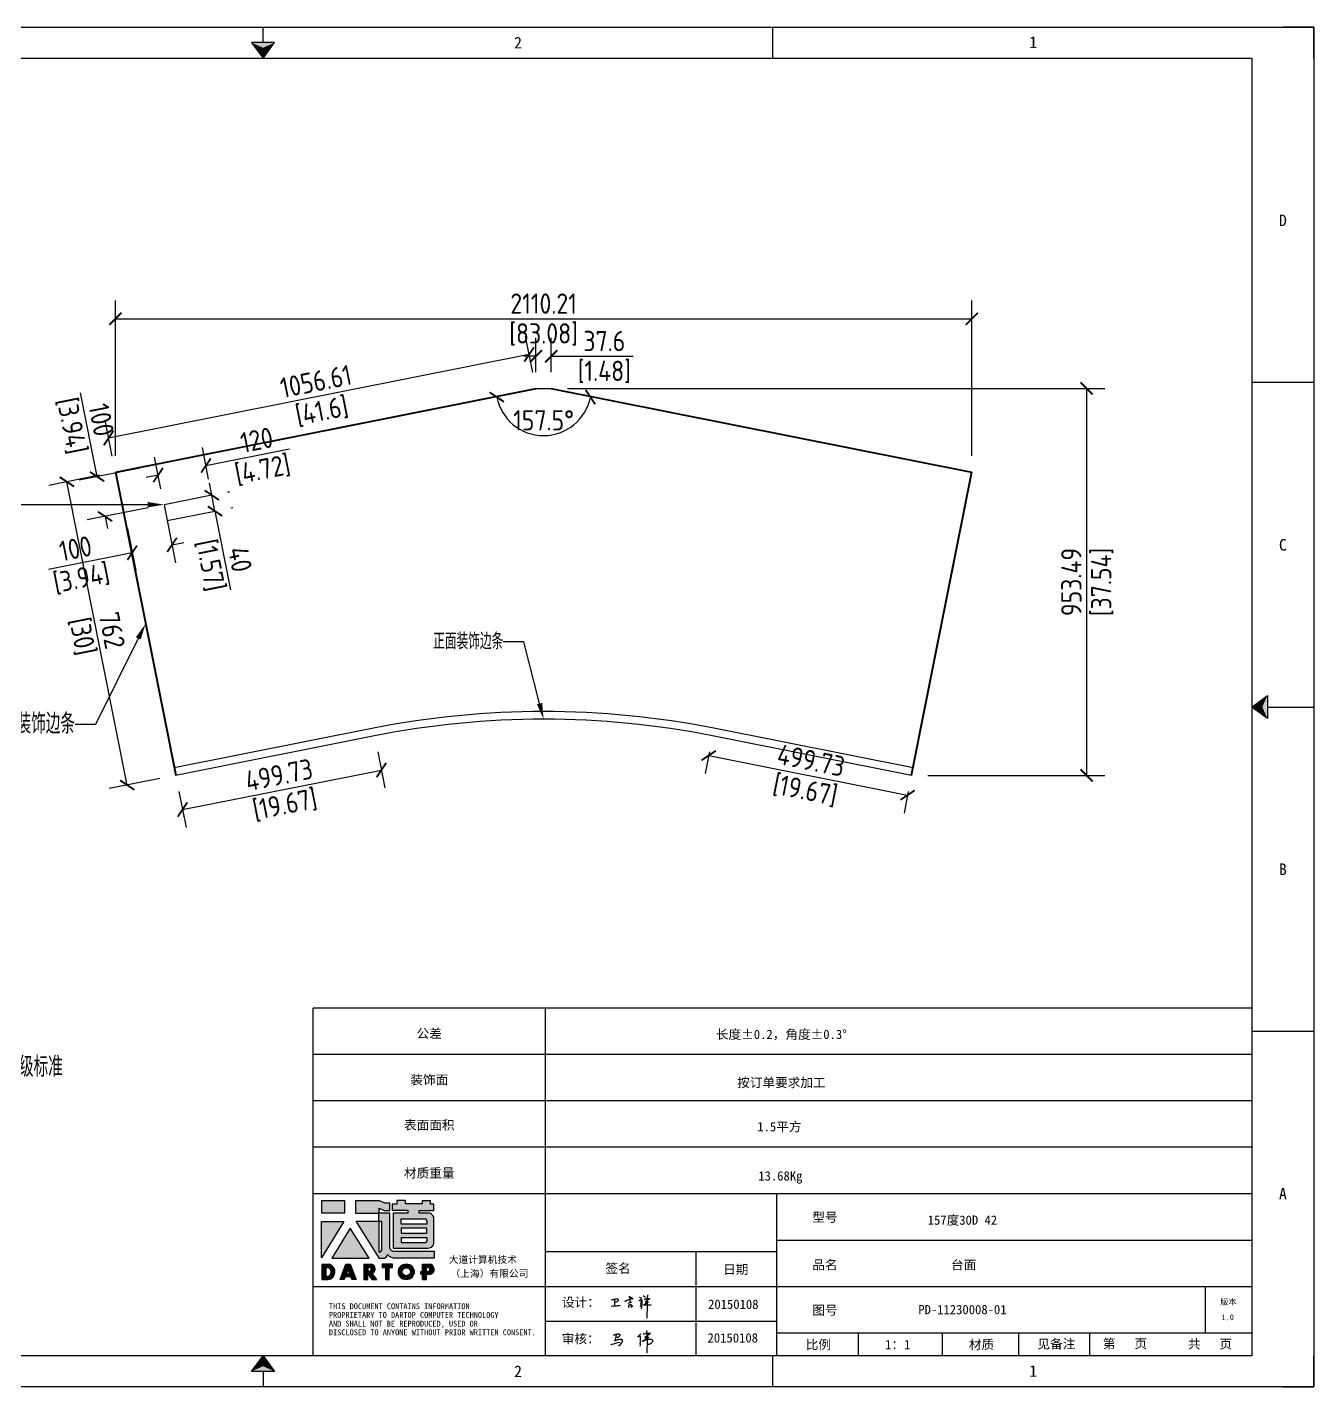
# Model space of a CAD drawing. Header units: millimetres. Extents: x -56 to 14674, y 2 to 8326.
# Drawn here: x 11504 to 14674, y 2 to 3353 of the extents above; entities that cross this region are included whole.
import ezdxf
from ezdxf import colors
from ezdxf.entities.mleader import LeaderData, LeaderLine
from ezdxf.enums import TextEntityAlignment as Align
from ezdxf.math import Vec2, Vec3

# ---------------------------------------------------------------- set-up
doc = ezdxf.new("R2010")
doc.units = ezdxf.units.MM
doc.header["$MEASUREMENT"] = 0
doc.linetypes.add('DOT', pattern=[0.2, 0.1, -0.1])
for name, color, linetype in [('4', 7, 'Continuous'), ('DIM', 254, 'Continuous'), ('print', 30, 'Continuous')]:
    doc.layers.add(name, color=color, linetype=linetype)
doc.styles.add('Dartop', font='')
doc.styles.add('Dartop Text Style', font='gbenor.shx', dxfattribs={"bigfont": 'gbcbig.shx'})
doc.styles.add('hzHT', font='simhei.ttf')
doc.styles.get('Dartop').set_extended_font_data('FangSong_GB2312')
doc.dimstyles.new('Dartop DIM Style', dxfattribs={"dimscale": 20, "dimtxt": 2.5, "dimasz": 1.5, "dimexe": 2.25, "dimexo": 2, "dimtad": 1, "dimdsep": 46, "dimtxsty": 'Dartop Text Style', "dimblk": 'ARCHTICK', "dimcen": 0.09, "dimadec": 1, "dimazin": 0, "dimtfac": 1, "dimtofl": 0, "dimtmove": 0, "dimatfit": 1, "dimfxl": 1, "dimtolj": 1, "dimtzin": 0, "dimarcsym": 0})

# ---------------------------------------------------------------- blocks, each defined once
blk = doc.blocks.new('_ArchTick')
at = {"color": 0, "linetype": 'ByBlock', "const_width": 0.15}
blk.add_lwpolyline([(-0.5, -0.5), (0.5, 0.5)], dxfattribs=at)
blk = doc.blocks.new('*D148')
at = {"layer": 'Defpoints', "color": 0, "transparency": 16777216}
for p in [(12795, 2462.4), (13682.6, 1508.9), (14114, 1508.9)]:
    blk.add_point(p, dxfattribs=at)
at = {"layer": 'DIM', "color": 0, "lineweight": -2, "transparency": 16777216}
for p, q in [((12835, 2462.4), (14159, 2462.4)), ((14114, 2462.4), (14114, 1508.9)), ((13722.6, 1508.9), (14159, 1508.9))]:
    blk.add_line(p, q, dxfattribs=at)
at = {"layer": 'DIM', "color": 0, "lineweight": -2, "transparency": 16777216, "xscale": 30, "yscale": 30, "zscale": 30}
for p, rotation in [((14114, 2462.4), 90), ((14114, 1508.9), 270)]:
    blk.add_blockref('_ArchTick', p, dxfattribs=dict(at, rotation=rotation))
at = {"layer": 'DIM', "color": 0, "transparency": 16777216, "char_height": 50, "attachment_point": 5, "rotation": 90, "style": 'Dartop Text Style'}
for s, insert in [('\\A1;953.49', (14076.5, 1985.7)), ('\\A1;[37.54]', (14152.5, 1985.7))]:
    blk.add_mtext(s, dxfattribs=dict(at, insert=insert))
blk = doc.blocks.new('*D149')
at = {"layer": 'Defpoints', "color": 0, "transparency": 16777216}
for p in [(13831.3, 2634.2), (11721.1, 2256.3), (13831.3, 2256.3)]:
    blk.add_point(p, dxfattribs=at)
at = {"layer": 'DIM', "color": 0, "lineweight": -2, "transparency": 16777216}
for p, q in [((11721.1, 2296.3), (11721.1, 2679.2)), ((13831.3, 2296.3), (13831.3, 2679.2)), ((11721.1, 2634.2), (13831.3, 2634.2))]:
    blk.add_line(p, q, dxfattribs=at)
at = {"layer": 'DIM', "color": 0, "lineweight": -2, "transparency": 16777216, "xscale": 30, "yscale": 30, "zscale": 30, "rotation": 180}
blk.add_blockref('_ArchTick', (11721.1, 2634.2), dxfattribs=at)
at = {"layer": 'DIM', "color": 0, "lineweight": -2, "transparency": 16777216, "xscale": 30, "yscale": 30, "zscale": 30}
blk.add_blockref('_ArchTick', (13831.3, 2634.2), dxfattribs=at)
at = {"layer": 'DIM', "color": 0, "transparency": 16777216, "char_height": 50, "attachment_point": 5, "style": 'Dartop Text Style'}
for s, insert in [('\\A1;2110.21', (12776.2, 2671.7)), ('\\A1;[83.08]', (12776.2, 2595.7))]:
    blk.add_mtext(s, dxfattribs=dict(at, insert=insert))
blk = doc.blocks.new('*D150')
at = {"layer": 'Defpoints', "color": 0, "transparency": 16777216}
for p in [(12757.4, 2462.4), (11704.4, 2340.2), (11721.1, 2256.3)]:
    blk.add_point(p, dxfattribs=at)
at = {"layer": 'DIM', "color": 0, "lineweight": -2, "transparency": 16777216}
for p, q in [((12749.6, 2501.7), (12731.9, 2590.5)), ((12740.7, 2546.4), (11704.4, 2340.2)), ((11713.3, 2295.5), (11695.6, 2384.4))]:
    blk.add_line(p, q, dxfattribs=at)
at = {"layer": 'DIM', "color": 0, "lineweight": -2, "transparency": 16777216, "xscale": 30, "yscale": 30, "zscale": 30}
for p, rotation in [((12740.7, 2546.4), 11.25000000000575), ((11704.4, 2340.2), 191.2500000000057)]:
    blk.add_blockref('_ArchTick', p, dxfattribs=dict(at, rotation=rotation))
at = {"layer": 'DIM', "color": 0, "transparency": 16777216, "char_height": 50, "attachment_point": 5, "rotation": 11.25, "style": 'Dartop Text Style'}
for s, insert in [('\\A1;1056.61', (12215.2, 2480.1)), ('\\A1;[41.6]', (12230.1, 2405.5))]:
    blk.add_mtext(s, dxfattribs=dict(at, insert=insert))
blk = doc.blocks.new('*D151')
at = {"layer": 'Defpoints', "color": 0, "transparency": 16777216}
for p in [(12795, 2541.9), (12757.4, 2462.4), (12795, 2462.4)]:
    blk.add_point(p, dxfattribs=at)
at = {"layer": 'DIM', "color": 0, "lineweight": -2, "transparency": 16777216}
for p, q in [((12757.4, 2502.4), (12757.4, 2586.9)), ((12795, 2502.4), (12795, 2586.9)), ((12757.4, 2541.9), (12727.4, 2541.9)), ((12795, 2541.9), (12996.6, 2541.9))]:
    blk.add_line(p, q, dxfattribs=at)
at = {"layer": 'DIM', "color": 0, "lineweight": -2, "transparency": 16777216, "xscale": 30, "yscale": 30, "zscale": 30}
blk.add_blockref('_ArchTick', (12757.4, 2541.9), dxfattribs=at)
at = {"layer": 'DIM', "color": 0, "lineweight": -2, "transparency": 16777216, "xscale": 30, "yscale": 30, "zscale": 30, "rotation": 180}
blk.add_blockref('_ArchTick', (12795, 2541.9), dxfattribs=at)
at = {"layer": 'DIM', "color": 0, "transparency": 16777216, "char_height": 50, "attachment_point": 5, "style": 'Dartop Text Style'}
for s, insert in [('\\A1;37.6', (12925.8, 2579.4)), ('\\A1;[1.48]', (12925.8, 2503.4))]:
    blk.add_mtext(s, dxfattribs=dict(at, insert=insert))
blk = doc.blocks.new('*D153')
at = {"layer": 'Defpoints', "color": 0, "transparency": 16777216}
for p in [(11721.1, 2256.3), (11601.7, 2232.5), (11869.7, 1508.9)]:
    blk.add_point(p, dxfattribs=at)
at = {"layer": 'DIM', "color": 0, "lineweight": -2, "transparency": 16777216}
for p, q in [((11681.8, 2248.5), (11557.5, 2223.8)), ((11750.3, 1485.2), (11601.7, 2232.5)), ((11830.5, 1501.1), (11706.2, 1476.4))]:
    blk.add_line(p, q, dxfattribs=at)
at = {"layer": 'DIM', "color": 0, "lineweight": -2, "transparency": 16777216, "xscale": 30, "yscale": 30, "zscale": 30}
for p, rotation in [((11601.7, 2232.5), 101.2500000000058), ((11750.3, 1485.2), 281.2500000000058)]:
    blk.add_blockref('_ArchTick', p, dxfattribs=dict(at, rotation=rotation))
at = {"layer": 'DIM', "color": 0, "transparency": 16777216, "char_height": 50, "attachment_point": 5, "rotation": 281.25, "style": 'Dartop Text Style'}
for s, insert in [('\\A1;762', (11712.8, 1866.2)), ('\\A1;[30]', (11638.2, 1851.3))]:
    blk.add_mtext(s, dxfattribs=dict(at, insert=insert))
blk = doc.blocks.new('*D154')
at = {"layer": 'Defpoints', "color": 0, "transparency": 16777216}
for p in [(13192.5, 1606.4), (13682.6, 1508.9), (13673, 1460.5)]:
    blk.add_point(p, dxfattribs=at)
at = {"layer": 'DIM', "color": 0, "lineweight": -2, "transparency": 16777216}
for p, q in [((13184.7, 1567.2), (13174.1, 1513.8)), ((13182.9, 1558), (13673, 1460.5)), ((13674.8, 1469.7), (13664.2, 1416.3))]:
    blk.add_line(p, q, dxfattribs=at)
at = {"layer": 'DIM', "color": 0, "lineweight": -2, "transparency": 16777216, "xscale": 30, "yscale": 30, "zscale": 30}
for p, rotation in [((13182.9, 1558), 168.7499999999998), ((13673, 1460.5), 348.7499999999998)]:
    blk.add_blockref('_ArchTick', p, dxfattribs=dict(at, rotation=rotation))
at = {"layer": 'DIM', "color": 0, "transparency": 16777216, "char_height": 50, "attachment_point": 5, "rotation": 348.75, "style": 'Dartop Text Style'}
for s, insert in [('\\A1;499.73', (13435.2, 1546)), ('\\A1;[19.67]', (13420.4, 1471.4))]:
    blk.add_mtext(s, dxfattribs=dict(at, insert=insert))
blk = doc.blocks.new('*D155')
at = {"layer": 'Defpoints', "color": 0, "transparency": 16777216}
for p in [(12359.9, 1606.4), (11869.7, 1508.9), (12376.6, 1522.3)]:
    blk.add_point(p, dxfattribs=at)
at = {"layer": 'DIM', "color": 0, "lineweight": -2, "transparency": 16777216}
for p, q in [((12367.7, 1567.2), (12385.4, 1478.2)), ((11886.5, 1424.8), (12376.6, 1522.3)), ((11877.5, 1469.7), (11895.2, 1380.7))]:
    blk.add_line(p, q, dxfattribs=at)
at = {"layer": 'DIM', "color": 0, "lineweight": -2, "transparency": 16777216, "xscale": 30, "yscale": 30, "zscale": 30}
for p, rotation in [((12376.6, 1522.3), 11.24999999165785), ((11886.5, 1424.8), 191.2499999916578)]:
    blk.add_blockref('_ArchTick', p, dxfattribs=dict(at, rotation=rotation))
at = {"layer": 'DIM', "color": 0, "transparency": 16777216, "char_height": 50, "attachment_point": 5, "rotation": 11.25, "style": 'Dartop Text Style'}
for s, insert in [('\\A1;499.73', (12124.2, 1510.3)), ('\\A1;[19.67]', (12139, 1435.8))]:
    blk.add_mtext(s, dxfattribs=dict(at, insert=insert))
blk = doc.blocks.new('*U137')
at = {"color": 254, "linetype": 'Continuous', "extrusion": (0, 0, -1)}
for points in [[(-17, 0.333), (-16.812, 0.25), (-17, 0.5)], [(-17, 0.333), (-17, 0.5), (-17.188, 0.25)], [(-17, 0.333), (-17.188, 0.25), (-16.812, 0.25)]]:
    blk.add_solid(points, dxfattribs=at)
blk = doc.blocks.new('*U136')
at = {"color": 254, "linetype": 'Continuous', "extrusion": (0, 0, -1)}
for points in [[(-33.167, 11), (-33, 11), (-33.25, 11.188)], [(-33.167, 11), (-33.25, 11.188), (-33.25, 10.812)], [(-33.167, 11), (-33.25, 10.812), (-33, 11)]]:
    blk.add_solid(points, dxfattribs=at)
blk = doc.blocks.new('*U138')
at = {"color": 254, "linetype": 'Continuous'}
for points in [[(17, 21.667), (17.188, 21.75), (16.812, 21.75)], [(17, 21.667), (16.812, 21.75), (17, 21.5)], [(17, 21.667), (17, 21.5), (17.188, 21.75)]]:
    blk.add_solid(points, dxfattribs=at)
blk = doc.blocks.new('dadao')
for p, q in [((48, 19.2), (44.9, 10.4)), ((44.9, 10.4), (51.2, 10.4)), ((51.2, 10.4), (48, 19.2))]:
    blk.add_line(p, q)
for points in [[(41.8, 121.6), (41.8, 143.7), (-0.4, 143.7), (-0.4, 121.6), (41.8, 121.6)], [(104.8, 122), (104.8, 130.3), (114.1, 126.3), (124.2, 126.3), (124.2, 139.6), (115.9, 139.6), (105.1, 143.9), (61.5, 143.9)], [(61.7, 144), (61.7, 121.3), (103.9, 121.3)], [(113.4, 38.7), (105.1, 38.7), (63, 106.5), (103.9, 106.5), (103.9, 120.9), (103.9, 121.3)], [(109.7, 53.6), (109.7, 106.2), (104.3, 106.2), (104.3, 50.4), (106.6, 50.4)], [(144.6, 94.4), (144.6, 84.8), (192, 84.8), (192, 94.1), (144.9, 94.1)], [(0, 28), (0, 0), (11.8, 0)], [(0.1, 28), (14, 28)], [(76.8, 28.2), (76.8, 0), (84.1, 0), (84.1, 11.1), (91.6, -0.1), (100.3, -0.1), (91.7, 11.1)], [(76.8, 28.2), (90.6, 28.2)], [(120.2, 45), (119.5, 45), (119.5, 44.6)], [(183.7, 0), (183.7, 9.6), (180.6, 9.6), (180.6, 14.9), (183.8, 14.9), (183.8, 28.1), (196.1, 28.1), (196.5, 28.1)], [(7.1, 21.8), (7.1, 6.1), (12, 6.1)], [(7.1, 21.8), (11.4, 21.8)], [(84, 22.7), (84, 15.3), (87.2, 15.3)], [(84, 22.7), (87.3, 22.7)], [(183.7, 0), (190.9, 0), (190.9, 9.6), (198.8, 9.6)], [(194.9, 22.3), (190.8, 22.3), (190.8, 15), (194.4, 15)]]:
    blk.add_lwpolyline(points)
blk.add_lwpolyline([(137.1, 144.2), (137.1, 137.9), (128.3, 137.9), (128.3, 126.5), (157.3, 126.5), (157.3, 121.5), (130.3, 121.5), (130.3, 57.5), (194.4, 57.5, 0.414214), (204.4, 67.5), (204.4, 111.3, 0.414214), (194.4, 121.3), (177.5, 121.3), (177.5, 126.3), (204.7, 126.3), (204.7, 137.7), (198.2, 137.7), (198.2, 143.9), (183.3, 143.9), (183.3, 138), (153, 138), (153, 144.2), (137.1, 144.2)], format="xyb", close=True)
for points in [[(-0.3, 106.2), (40.4, 106.2), (-0.3, 39.7), (-0.3, 106.2)], [(51.7, 94.1), (18.4, 39.3), (86.2, 39.3)], [(43.8, 28.2), (51.8, 28.2), (62.6, -0.1), (55, -0.1), (53.2, 5), (42.9, 5), (41.1, 0), (33.6, 0)], [(110, 28.1), (110, 21.9), (116, 21.9), (116, -0.1), (123.2, -0.1), (123.2, 22), (129.2, 22), (129.2, 28.1), (110, 28.1)]]:
    blk.add_lwpolyline(points, close=True)
for points in [[(104.8, 122), (123.4, 122), (123.4, 60, 0.414214), (131.4, 52), (204.8, 52), (204.8, 39.1), (131.7, 39.1)], [(144.3, 110.8), (144.3, 101.8), (192.3, 101.8), (192.3, 105.5, 0.414214), (187.3, 110.5), (144.3, 110.5)], [(144.6, 77), (144.6, 67.5), (187.6, 67.5, 0.414214), (192.6, 72.5), (192.6, 76.4), (144.6, 76.4)]]:
    blk.add_lwpolyline(points, format="xyb")
for radius in [14.5, 7.44]:
    blk.add_circle((154.2, 14.2), radius)
for centre, radius, start, end in [((99.2, 60.7), 12.6, 305.6399, 325.969), ((9.6, 14.2), 14.4, 278.6604, 72.3203), ((88.6, 19.4), 8.95, 290.6073, 77.2124), ((111.6, 46.7), 8.19, 282.9811, 347.6627), ((136, 61.7), 22.9, 226.7358, 259.3209), ((195.7, 18.6), 9.51, 288.8959, 85.2442), ((8.5, 13.9), 8.49, 294.2143, 69.7177), ((86.4, 19), 3.8, 282.527, 76.7196), ((193.7, 18.7), 3.8, 280.9891, 72.5513)]:
    blk.add_arc(centre, radius, start, end)
blk = doc.blocks.new('h')
for p, q in [((20773.3, -2331.8), (20775.3, -2338.7)), ((20789.1, -2340.9), (20773.5, -2331.9)), ((20775.3, -2338.7), (20775.6, -2351.2)), ((20845.7, -2343.5), (20848.4, -2353)), ((20768.1, -2360.9), (20773, -2359.1)), ((20769.5, -2366.9), (20769.8, -2370.6)), ((20769.8, -2370.6), (20770.9, -2378)), ((20770.9, -2378), (20771.5, -2370.6)), ((20772.4, -2369.3), (20774.9, -2367.8)), ((20773, -2359.1), (20784.1, -2355.2)), ((20775.6, -2351.2), (20775.5, -2357.3)), ((20782.2, -2369.2), (20780, -2377.1)), ((20780, -2377.1), (20788.3, -2371.3)), ((20780.1, -2366.4), (20780.8, -2366.4)), ((20781.9, -2367.4), (20782.2, -2369.2)), ((20848.9, -2370.3), (20847.9, -2424)), ((20848.4, -2353), (20848.9, -2370.3))]:
    blk.add_line(p, q)
for points in [[(20699.1, -2348.2, -0.029745), (20704.6, -2345.4, -0.046842), (20708.4, -2344.2, -0.00919), (20714.3, -2343, -0.018517), (20717.2, -2342.5, -0.037841), (20720.3, -2342.4, -0.039541), (20723.2, -2342.8, -0.149785), (20726, -2344.3, -0.204935), (20726.9, -2346.6, -0.074872), (20726.5, -2348.3, -0.061615), (20725.6, -2350.3, -0.034204), (20723.8, -2352.6, -0.045776), (20722.3, -2354.1, -0.054985), (20720.4, -2355.3, -0.036348), (20717.3, -2356.5, -0.067752), (20715.7, -2356.8, -0.043553), (20713.2, -2356.7)], [(20755, -2351.9, -0.024077), (20759.9, -2350.1, -0.013147), (20768.7, -2346.5, -0.00522), (20775.4, -2344.1, -0.018517), (20777.3, -2343.4, -0.008274), (20786.3, -2341, -0.039541), (20788.3, -2340.8, -0.079216), (20789.4, -2341, -0.204935)], [(20816.8, -2335, -0.053561), (20819.6, -2336.1, -0.075272), (20821.3, -2337.3, -0.005295), (20822.5, -2338.5, -0.009337), (20823.1, -2339.1, -0.026146), (20823.7, -2339.8, -0.016644), (20824.5, -2340.9)], [(20832.1, -2329.2, -0.053561), (20834.9, -2330.3, -0.075272), (20836.7, -2331.5, -0.005295), (20837.8, -2332.6, -0.009337), (20838.5, -2333.3, -0.026146), (20839, -2334, -0.016644), (20839.8, -2335.1)], [(20836, -2343.7, -0.02797), (20842.1, -2342.6, -0.048868), (20845.6, -2342.2, -0.00919), (20851.1, -2341.4, -0.018517), (20853.9, -2341.1, -0.037841), (20856.7, -2341.2, -0.039541), (20859.4, -2341.6, -0.018282), (20840.6, -2354.7, -0.000937)], [(20847.6, -2340.2, 0.021784), (20849.6, -2335.9, 0.028296), (20850.8, -2332.4, 0.008136), (20851.9, -2328.2, 0.028913), (20852.2, -2327, 0.08193), (20852.1, -2325.9, 0.075058), (20851.7, -2324.7, 0.275043)], [(20696.6, -2372.4, 0.002073), (20710.6, -2371.9, 0.016137), (20719.6, -2371.3, 0.008314), (20736.9, -2369.3)], [(20813.5, -2350.1, 0.007348), (20815.9, -2348.7, 0.008421), (20818, -2347.3, 0.009459), (20819.7, -2346.2, -0.016325), (20820.7, -2345.5, -0.173771), (20821.8, -2345.3, -0.085159), (20823.9, -2346, -0.125883), (20826, -2347.9, -0.160659), (20826.6, -2350.1, -0.010447), (20826.5, -2352.3, -0.008247), (20826.2, -2355.1, -0.002698), (20825.3, -2374, 0.001562), (20823.9, -2383.7, 0.016137)]]:
    blk.add_lwpolyline(points, format="xyb")
for points in [[(20711.3, -2343.5), (20711.3, -2343.5), (20711.5, -2355.8), (20710.7, -2368), (20710.6, -2371.9)], [(20821.5, -2350.6), (20822.4, -2359.2), (20822.2, -2364.9), (20821.7, -2369), (20821.3, -2376.3), (20823.6, -2368.5), (20827.2, -2366.3), (20829.5, -2366.3)], [(20840.6, -2354.7), (20850, -2354.7), (20855, -2354.3), (20845.9, -2361.1), (20840.5, -2364), (20833, -2367.5), (20863.2, -2367.4), (20865.9, -2367.3)]]:
    blk.add_lwpolyline(points)
for centre, radius, start, end in [((20773.7, -2371.2), 2.3, 121.9907, 163.6016), ((20787.5, -2406), 40.3, 100.6183, 108.2482), ((20780.8, -2367.6), 1.15, 9.4675, 90)]:
    blk.add_arc(centre, radius, start, end)
blk = doc.blocks.new('*D156')
at = {"layer": 'Defpoints', "color": 0, "transparency": 16777216}
for p in [(12757.8, 2460.5), (12794.6, 2460.5), (12724.2, 2358.7), (11721.5, 2254.3), (13830.9, 2254.3)]:
    blk.add_point(p, dxfattribs=at)
at = {"layer": 'DIM', "color": 0, "lineweight": -2, "transparency": 16777216}
blk.add_arc((12776.2, 2464.1), 117.6, 191.25, 348.75, dxfattribs=at)
at = {"layer": 'DIM', "color": 0, "lineweight": -2, "transparency": 16777216, "xscale": 30, "yscale": 30, "zscale": 30}
for p, rotation in [((12660.9, 2441.2), 101.2499999916583), ((12891.5, 2441.2), 78.74999999165988)]:
    blk.add_blockref('_ArchTick', p, dxfattribs=dict(at, rotation=rotation))
at = {"layer": 'DIM', "color": 0, "transparency": 16777216, "insert": (12776.2, 2384), "char_height": 50, "attachment_point": 5, "rotation": 360, "style": 'Dartop Text Style'}
blk.add_mtext('\\A1;157.5°', dxfattribs=at)
blk = doc.blocks.new('*D158')
at = {"layer": 'Defpoints', "color": 0, "transparency": 16777216}
for p in [(11742.9, 2156.6), (11841, 2176.1), (11762.6, 2057.7)]:
    blk.add_point(p, dxfattribs=at)
at = {"layer": 'DIM', "color": 0, "lineweight": -2, "transparency": 16777216}
for p, q in [((11750.7, 2117.4), (11771.4, 2013.6)), ((11848.8, 2136.9), (11869.5, 2033.1)), ((11860.7, 2077.2), (11890.1, 2083.1)), ((11762.6, 2057.7), (11556.5, 2016.7))]:
    blk.add_line(p, q, dxfattribs=at)
at = {"layer": 'DIM', "color": 0, "lineweight": -2, "transparency": 16777216, "xscale": 30, "yscale": 30, "zscale": 30}
for p, rotation in [((11762.6, 2057.7), 11.25000000000581), ((11860.7, 2077.2), 191.2500000000058)]:
    blk.add_blockref('_ArchTick', p, dxfattribs=dict(at, rotation=rotation))
at = {"layer": 'DIM', "color": 0, "transparency": 16777216, "char_height": 50, "attachment_point": 5, "rotation": 11.25, "style": 'Dartop Text Style'}
for s, insert in [('\\A1;100', (11622.8, 2068.1)), ('\\A1;[3.94]', (11637.7, 1993.6))]:
    blk.add_mtext(s, dxfattribs=dict(at, insert=insert))
blk = doc.blocks.new('*D159')
at = {"layer": 'Defpoints', "color": 0, "transparency": 16777216}
for p in [(11676.2, 2245.3), (11821.5, 2274.2), (11841, 2176.1)]:
    blk.add_point(p, dxfattribs=at)
at = {"layer": 'DIM', "color": 0, "lineweight": -2, "transparency": 16777216}
for p, q in [((11676.2, 2245.3), (11635.2, 2451.4)), ((11782.3, 2266.4), (11632, 2236.5)), ((11801.8, 2168.3), (11651.6, 2138.5)), ((11695.7, 2147.2), (11701.5, 2117.8))]:
    blk.add_line(p, q, dxfattribs=at)
at = {"layer": 'DIM', "color": 0, "lineweight": -2, "transparency": 16777216, "xscale": 30, "yscale": 30, "zscale": 30}
for p, rotation in [((11676.2, 2245.3), 281.2499999916574), ((11695.7, 2147.2), 101.2499999916574)]:
    blk.add_blockref('_ArchTick', p, dxfattribs=dict(at, rotation=rotation))
at = {"layer": 'DIM', "color": 0, "transparency": 16777216, "char_height": 50, "attachment_point": 5, "rotation": 281.25, "style": 'Dartop Text Style'}
for s, insert in [('\\A1;[3.94]', (11612, 2370.3)), ('\\A1;100', (11686.6, 2385.1))]:
    blk.add_mtext(s, dxfattribs=dict(at, insert=insert))
blk = doc.blocks.new('*D160')
at = {"layer": 'Defpoints', "color": 0, "transparency": 16777216}
for p in [(11944.2, 2272.6), (11958.7, 2199.6), (11841, 2176.1)]:
    blk.add_point(p, dxfattribs=at)
at = {"layer": 'DIM', "color": 0, "lineweight": -2, "transparency": 16777216}
for p, q in [((11950.9, 2238.8), (11935.4, 2316.7)), ((11944.2, 2272.6), (12150.1, 2313.6)), ((11833.2, 2215.4), (11817.7, 2293.3)), ((11826.5, 2249.2), (11797.1, 2243.4))]:
    blk.add_line(p, q, dxfattribs=at)
at = {"layer": 'DIM', "color": 0, "lineweight": -2, "transparency": 16777216, "xscale": 30, "yscale": 30, "zscale": 30}
for p, rotation in [((11944.2, 2272.6), 191.2500000000064), ((11826.5, 2249.2), 11.25000000000639)]:
    blk.add_blockref('_ArchTick', p, dxfattribs=dict(at, rotation=rotation))
at = {"layer": 'DIM', "color": 0, "transparency": 16777216, "char_height": 50, "attachment_point": 5, "rotation": 11.25, "style": 'Dartop Text Style'}
for s, insert in [('\\A1;120', (12069.3, 2335.7)), ('\\A1;[4.72]', (12084.1, 2261.2))]:
    blk.add_mtext(s, dxfattribs=dict(at, insert=insert))
blk = doc.blocks.new('*D161')
at = {"layer": 'Defpoints', "color": 0, "transparency": 16777216}
for p in [(11958.7, 2199.6), (11966.5, 2160.3), (11966.5, 2160.3)]:
    blk.add_point(p, dxfattribs=at)
at = {"layer": 'DIM', "color": 0, "lineweight": -2, "transparency": 16777216}
for p, q in [((11958.7, 2199.6), (11952.9, 2229)), ((11997.9, 2207.4), (12002.8, 2208.3)), ((11966.5, 2160.3), (12005, 1966.6)), ((12005.7, 2168.1), (12010.6, 2169.1))]:
    blk.add_line(p, q, dxfattribs=at)
at = {"layer": 'DIM', "color": 0, "lineweight": -2, "transparency": 16777216, "xscale": 30, "yscale": 30, "zscale": 30}
for p, rotation in [((11958.7, 2199.6), 281.2500000000083), ((11966.5, 2160.3), 101.2500000000083)]:
    blk.add_blockref('_ArchTick', p, dxfattribs=dict(at, rotation=rotation))
at = {"layer": 'DIM', "color": 0, "transparency": 16777216, "char_height": 50, "attachment_point": 5, "rotation": 281.25, "style": 'Dartop Text Style'}
for s, insert in [('\\A1;[1.57]', (11953.8, 2026.5)), ('\\A1;40', (12028.4, 2041.4))]:
    blk.add_mtext(s, dxfattribs=dict(at, insert=insert))

msp = doc.modelspace()

# ---------------------------------------------------------------- hatches: boundary and pattern name
for points in [[(12286.093, 460.648), (12229.138, 460.648), (12229.138, 430.892), (12286.093, 430.892)], [(12284.259, 410.072), (12229.291, 410.072), (12229.291, 320.323)], [(12299.497, 393.785), (12254.562, 319.725), (12346.06, 319.725)], [(12404.158, 304.571), (12378.154, 304.571), (12378.154, 296.322), (12386.268, 296.322), (12386.268, 266.593), (12395.982, 266.593), (12395.982, 296.341), (12404.158, 296.341)]]:
    msp.add_hatch(color=0).paths.add_polyline_path(points)
h = msp.add_hatch(color=0)
h.paths.add_polyline_path([(12371.207, 442.564), (12383.777, 437.133), (12397.367, 437.133), (12397.367, 455.12), (12386.155, 455.12), (12371.547, 460.889), (12313.005, 460.889), (12313.005, 430.47), (12369.965, 430.47), (12369.965, 429.855), (12369.965, 410.412), (12314.73, 410.412), (12371.543, 318.982), (12382.793, 318.982, 0.27937482), (12391.006, 326.968), (12391.006, 327.389), (12391.998, 327.389, 0.14314537), (12407.486, 319.507), (12506.208, 319.507), (12506.208, 336.847), (12407.065, 336.847, -0.41421356), (12396.267, 347.646), (12396.267, 431.431), (12371.207, 431.431)])
h.paths.add_polyline_path([(12370.539, 410.023), (12377.777, 410.022), (12377.777, 339.059, -0.08893574), (12373.582, 334.745), (12370.514, 334.745)], flags=16)
h = msp.add_hatch(color=0)
h.paths.add_polyline_path([(12506.038, 452.602), (12497.254, 452.602), (12497.254, 460.958), (12477.177, 460.958), (12477.177, 453.02), (12436.188, 453.02), (12436.188, 461.375), (12414.72, 461.375), (12414.72, 452.865), (12402.858, 452.865), (12402.858, 437.461), (12442.003, 437.461), (12442.003, 430.648), (12405.527, 430.648), (12405.527, 344.389), (12492.121, 344.389, 0.41421356), (12505.619, 357.887), (12505.619, 416.959, 0.41421356), (12492.121, 430.458), (12469.23, 430.458), (12469.23, 437.143), (12506.038, 437.143)])
h.paths.add_polyline_path([(12482.558, 415.834, -0.41421356), (12489.307, 409.085), (12489.307, 404.135), (12424.476, 404.135), (12424.476, 415.834)], flags=16)
h.paths.add_polyline_path([(12488.888, 393.69), (12488.888, 381.156), (12424.895, 381.156), (12424.895, 393.69)], flags=16)
h.paths.add_polyline_path([(12489.724, 369.875), (12489.724, 364.508, -0.41421356), (12482.975, 357.759), (12424.895, 357.759), (12424.895, 369.875)], flags=16)
h = msp.add_hatch(color=0)
h.paths.add_polyline_path([(12248.552, 304.436), (12229.695, 304.436), (12229.695, 266.706), (12245.577, 266.706, 0.79301591)])
h.paths.add_polyline_path([(12245.856, 274.969), (12239.263, 274.969), (12239.263, 296.173), (12245.128, 296.173, -0.67136089)], flags=16)
h = msp.add_hatch(color=0)
h.paths.add_polyline_path([(12299.638, 304.746), (12288.877, 304.746), (12275.036, 266.666), (12285.231, 266.666), (12287.629, 273.414), (12301.44, 273.414), (12303.89, 266.584), (12314.167, 266.584)])
h.paths.add_polyline_path([(12298.801, 280.689), (12290.244, 280.689), (12294.444, 292.655)], flags=16)
h = msp.add_hatch(color=0)
h.paths.add_polyline_path([(12351.95, 304.72), (12333.403, 304.72), (12333.403, 266.645), (12343.204, 266.645), (12343.204, 281.739), (12353.278, 266.509), (12365.121, 266.509), (12353.527, 281.643, 0.74405494)])
h.paths.add_polyline_path([(12343.114, 287.374), (12343.114, 297.373), (12347.495, 297.373, -0.79680897), (12347.43, 287.374)], flags=16)
h = msp.add_hatch(color=0)
h.paths.add_polyline_path([(12418.294, 285.819, 1), (12457.391, 285.819, 1)])
h.paths.add_polyline_path([(12447.885, 285.819, -1), (12427.799, 285.819, -1)], flags=16)
h = msp.add_hatch(color=0)
h.paths.add_polyline_path([(12494.891, 304.629), (12494.33, 304.629), (12477.795, 304.629), (12477.795, 286.86), (12473.408, 286.86), (12473.408, 279.647), (12477.724, 279.647), (12477.724, 266.711), (12487.377, 266.711), (12487.377, 279.698), (12497.983, 279.698, 0.81230381)])
h.paths.add_polyline_path([(12487.234, 286.909), (12487.234, 296.848), (12492.726, 296.848, -0.77821343), (12492.166, 286.909)], flags=16)

# ---------------------------------------------------------------- linework, layer by layer
at = {"color": 0, "linetype": 'DOT'}
for p, q in [((9836.47, 3352.783), (14597.706, 3352.783)), ((14673.85, 3276.639), (14673.85, 78.573)), ((14597.706, 2.429), (9836.47, 2.429))]:
    msp.add_line(p, q, dxfattribs=at)
at = {"color": 0}
for p, q in [((12084.94, 3314.711), (12084.94, 3352.783)), ((13341.323, 3276.639), (13341.323, 3352.783)), ((14673.85, 3352.783), (14597.706, 3352.783)), ((14673.85, 3276.639), (14673.85, 3352.783)), ((9988.759, 3276.639), (14521.562, 3276.639)), ((14521.562, 3276.639), (14521.562, 78.573)), ((14673.85, 2477.122), (14521.562, 2477.122)), ((14559.634, 1677.606), (14673.85, 1677.606)), ((12208.675, 78.573), (12208.675, 935.198)), ((14521.562, 935.198), (12208.675, 935.198)), ((12779.758, 935.198), (12779.758, 78.573)), ((14673.85, 878.09), (14521.562, 878.09)), ((14521.562, 820.981), (12208.675, 820.981)), ((14521.562, 706.765), (12208.675, 706.765)), ((14521.562, 592.548), (12208.675, 592.548)), ((14521.562, 478.331), (12208.675, 478.331)), ((13350.841, 78.573), (13350.841, 478.331)), ((12779.758, 335.561), (13350.841, 335.561)), ((13150.962, 335.561), (13150.962, 78.573)), ((13350.841, 364.115), (14521.562, 364.115)), ((12208.675, 249.898), (12779.758, 249.898)), ((12779.758, 249.898), (14521.562, 249.898)), ((14407.345, 135.682), (14407.345, 249.898)), ((12779.758, 164.236), (13350.841, 164.236)), ((13350.841, 135.682), (14521.562, 135.682)), ((13551.762, 78.573), (13551.762, 135.682)), ((13758.825, 78.573), (13758.825, 135.682)), ((13947.064, 78.573), (13947.064, 135.682)), ((14121.803, 78.573), (14121.803, 135.682)), ((14521.562, 78.573), (9988.759, 78.573)), ((13341.323, 2.429), (13341.323, 78.573)), ((14673.85, 2.429), (14673.85, 78.573)), ((12084.94, 40.501), (12084.94, 2.429)), ((14597.706, 2.429), (14673.85, 2.429))]:
    msp.add_line(p, q, dxfattribs=at)
at = {"ltscale": 0.2}
for p, q in [((12757.382, 2462.42), (11721.077, 2256.286)), ((12757.772, 2460.458), (11721.467, 2254.324)), ((13830.898, 2254.324), (12794.592, 2460.458)), ((13831.288, 2256.286), (12794.982, 2462.42))]:
    msp.add_line(p, q, dxfattribs=at)
for p, q in [((12757.382, 2462.42), (12794.982, 2462.42)), ((11869.735, 1508.928), (11721.077, 2256.286)), ((11871.697, 1509.318), (11723.038, 2256.676)), ((13829.326, 2256.676), (13680.667, 1509.318)), ((13831.288, 2256.286), (13682.629, 1508.928)), ((13686.345, 1527.611), (13195.431, 1625.26)), ((13682.629, 1508.928), (13192.505, 1606.419)), ((13029.309, 141.265), (13030.948, 127.578)), ((13025.013, 117.633), (13019.402, 114.595)), ((13029.052, 119.79), (13025.013, 117.633)), ((13025.245, 124.331), (13032.38, 124.331)), ((13036.185, 124.677), (13029.052, 119.79)), ((13031.214, 117.473), (13030.609, 86.025)), ((13030.948, 127.578), (13031.214, 117.473)), ((13032.38, 124.331), (13036.185, 124.677))]:
    msp.add_line(p, q)
at = {"color": 0, "ltscale": 0.2}
for p, q in [((12356.933, 1625.26), (11866.019, 1527.611)), ((12359.859, 1606.419), (11869.735, 1508.928))]:
    msp.add_line(p, q, dxfattribs=at)
at = {"color": 0}
for points in [[(12084.94, 3276.639), (12113.494, 3314.711), (12056.386, 3314.711), (12084.94, 3276.639)], [(14521.562, 1677.606), (14559.634, 1706.16), (14559.634, 1649.052), (14521.562, 1677.606)], [(12084.94, 78.573), (12113.494, 40.501), (12056.386, 40.501), (12084.94, 78.573)]]:
    msp.add_lwpolyline(points, close=True, dxfattribs=at)
for points in [[(13021.742, 132.749, -0.02797026), (13026.355, 133.601, -0.04886788), (13029.029, 133.886, -0.00919025), (13033.234, 134.509, -0.01851715), (13035.335, 134.702, -0.03784064), (13037.491, 134.656, -0.03954126), (13039.524, 134.295, -0.01828189), (13025.245, 124.331, -0.0009369)], [(12948.086, 129.268, -0.02974503), (12951.351, 130.904, -0.04684215), (12953.562, 131.615, -0.00919025), (12957.011, 132.312, -0.01851715), (12958.739, 132.563, -0.03784064), (12960.524, 132.618, -0.03954126), (12962.219, 132.408, -0.14978519), (12963.876, 131.504, -0.20493524), (12964.383, 130.193, -0.07487171), (12964.19, 129.158, -0.06161465), (12963.627, 128.013, -0.0342039), (12962.606, 126.665, -0.04577587), (12961.691, 125.791, -0.05498501), (12960.586, 125.096, -0.03634791), (12958.754, 124.368, -0.06775206), (12957.837, 124.209, -0.04355337), (12956.394, 124.284)], [(13019.402, 114.595, -0.02974503), (13024.495, 117.147, -0.04684215), (13027.943, 118.257, -0.00919025), (13033.324, 119.344, -0.01851715), (13036.021, 119.735, -0.03784064), (13038.804, 119.822, -0.03954126), (13041.449, 119.493, -0.14978519), (13044.033, 118.083, -0.20493524), (13044.825, 116.038, -0.07487171), (13044.524, 114.424, -0.06161465), (13043.645, 112.637, -0.0342039), (13042.052, 110.534, -0.04577587), (13040.625, 109.171, -0.05498501), (13038.901, 108.088, -0.03634791), (13036.043, 106.951, -0.06775206), (13034.612, 106.704, -0.04355337), (13032.362, 106.82)]]:
    msp.add_lwpolyline(points, format="xyb")
msp.add_lwpolyline([(12955.283, 131.979), (12955.283, 131.979), (12954.192, 125.289), (12952.395, 118.998), (12951.22, 115.137)])
for centre, radius, start, end in [((12776.182, -482.447), 2149, 78.75, 101.25), ((12939.734, 118.644), 12.068, 281.076982, 291.212632), ((12674.375, 1195.761), 1121.291, 283.91895, 284.971512), ((12969.662, 83.218), 36.863, 113.202449, 120.017497), ((12961.01, 103.402), 14.903, 102.47486, 113.202449), ((12982.604, 5.793), 114.873, 100.36867, 102.47486), ((12958.609, 112.994), 9.506, 283.816254, 294.030509), ((12967.025, 90.941), 28.31, 96.125337, 100.36867), ((12960.638, 108.291), 4.385, 294.836428, 309.901134), ((12902.18, 162.224), 83.887, 316.919563, 320.58866), ((12965.516, 104.998), 14.173, 87.457037, 96.125337), ((12965.569, 106.186), 12.984, 78.399567, 87.457037), ((12949.716, 121.474), 21.329, 324.094808, 331.378357), ((12967.403, 115.119), 3.864, 44.324655, 78.399567), ((12966.27, 113.104), 2.849, 319.573073, 337.48549), ((12958.422, 119.376), 12.808, 324.910666, 333.348429), ((12964.651, 117.049), 6.238, 326.76781, 340.871018), ((12968.633, 116.321), 2.144, 357.998393, 44.324655), ((12966.539, 116.394), 4.24, 340.871018, 357.998393), ((12979.923, 174.563), 56.38, 299.265464, 300.9495), ((13107.651, -298.029), 435.33, 102.46592, 103.2053), ((12810.988, 335.764), 288.251, 313.366132, 315.296084), ((13924.134, -28.883), 920.051, 171.410173, 171.768083), ((13013.723, 125.195), 1.843, 52.375745, 91.291159), ((11392.496, 177.487), 1623.372, 357.565664, 358.057278), ((13013.091, 125.483), 2.112, 357.196828, 33.705179), ((12965.547, 128.595), 49.768, 352.912546, 354.802684), ((12984.217, 126.897), 31.021, 354.802684, 357.196828)]:
    msp.add_arc(centre, radius, start, end)
at = {"ltscale": 0.2}
msp.add_arc((12776.182, -486.577), 2134, 78.75, 101.25, dxfattribs=at)
at = {"layer": 'DIM'}
for p, q in [((11958.71, 2199.556), (11841.016, 2176.145)), ((11966.514, 2160.324), (11958.71, 2199.556)), ((11841.016, 2176.145), (11848.82, 2136.914)), ((11848.82, 2136.914), (11966.514, 2160.324))]:
    msp.add_line(p, q, dxfattribs=at)
at = {"layer": 'print'}
msp.add_lwpolyline([(9836.47, 3352.783), (14673.85, 3352.783), (14673.85, 2.429), (9836.47, 2.429)], close=True, dxfattribs=at)

# ---------------------------------------------------------------- block references
at = {"color": 0, "linetype": 'Continuous', "xscale": 152.2888407109637, "yscale": 152.2888407109637, "zscale": 152.2888407109637}
for name in ['*U138', '*U136', '*U137']:
    msp.add_blockref(name, (9496.03, 2.429), dxfattribs=at)
at = {"color": 0}
for name, p, xscale, yscale, zscale in [('dadao', (12229.695, 266.706), 1.349832906196347, 1.349832906196347, 1.349832906196347), ('h', (820.178, 1591.04), 0.585704211006083, 0.585704211006083, 0.585704211006083)]:
    msp.add_blockref(name, p, dxfattribs=dict(at, xscale=xscale, yscale=yscale, zscale=zscale))

# ---------------------------------------------------------------- texts
for s, height, style, p in [('2', 28.554, 'Dartop', (12713.132, 3314.711)), ('1', 28.554, 'Dartop', (13982.53, 3315.617)), ('D', 28.554, 'Dartop', (14597.706, 2876.881)), ('C', 28.554, 'Dartop', (14597.706, 2077.364)), ('B', 28.554, 'Dartop', (14597.706, 1277.848)), ('公差', 22.8433, 'hzHT', (12494.464, 873.078)), ('长度%%P0.2，角度%%P0.3%%D', 22.84333, 'hzHT', (13362.019, 871.018)), ('装饰面', 22.8433, 'hzHT', (12494.464, 759.209)), ('按订单要求加工', 22.8433, 'hzHT', (13362.019, 752.238)), ('表面面积', 22.8433, 'hzHT', (12494.464, 647.529)), ('1.5平方', 22.8433, 'hzHT', (13357.063, 643.357)), ('材质重量', 22.8433, 'hzHT', (12494.464, 529.28)), ('13.68Kg', 22.8433, 'hzHT', (13359.541, 522.103)), ('A', 28.554, 'Dartop', (14597.706, 478.331)), ('型号', 22.8433, 'hzHT', (13469.357, 420.226)), ('157度30D 42', 22.8433, 'hzHT', (13808.108, 413.221)), ('签名', 22.8433, 'hzHT', (12959.615, 294.589)), ('日期', 22.8433, 'hzHT', (13249.47, 291.777)), ('品名', 22.8433, 'hzHT', (13469.357, 302.958)), ('台面', 22.8433, 'hzHT', (13811.302, 302.958)), ('20150108', 22.8433, 'hzHT', (13243.607, 205.898)), ('图号', 22.8433, 'hzHT', (13469.357, 191.302)), ('PD-11230008-01', 22.84333, 'hzHT', (13808.108, 192.793)), ('版本', 14.2771, 'hzHT', (14463.353, 211.996)), ('1.0', 14.2771, 'Dartop', (14461.636, 173.84)), ('20150108', 22.8433, 'hzHT', (13242.247, 123.011)), ('比例', 22.8433, 'hzHT', (13453.429, 106.533)), ('1：1', 22.8433, 'hzHT', (13648.716, 106.533)), ('材质', 22.8433, 'hzHT', (13855.053, 106.533)), ('见备注', 22.8433, 'hzHT', (14039.583, 108.208)), ('第   页', 22.8433, 'hzHT', (14208.423, 108.902)), ('共   页', 22.8433, 'hzHT', (14418.258, 108.07)), ('2', 28.554, 'Dartop', (12713.132, 40.501)), ('1', 28.554, 'Dartop', (13982.53, 41.407))]:
    msp.add_text(s, height=height, dxfattribs=dict(at, style=style)).set_placement(p, align=Align.MIDDLE_CENTER)
at = {"color": 0, "style": 'hzHT'}
for s, height, p in [('THIS DOCUMENT CONTAINS INFORMATION', 14.27708, (12247.22, 193.79)), ('设计：', 22.8433, (12821.234, 199.415)), ('PROPRIETARY TO DARTOP COMPUTER TECHNOLOGY', 14.27708, (12247.22, 172.375)), ('AND SHALL NOT BE REPRODUCED, USED OR', 14.27708, (12247.22, 150.959)), ('DISCLOSED TO ANYONE WITHOUT PRIOR WRITTEN CONSENT.', 14.27708, (12247.22, 129.544)), ('审核：', 22.8433, (12820.894, 109.462))]:
    msp.add_text(s, height=height, dxfattribs=at).set_placement(p)
at = {"layer": '4', "color": 0, "style": 'hzHT'}
for s, p in [('大道计算机技术', (12542.509, 307.19)), ('（上海）有限公司', (12546.82, 273.044))]:
    msp.add_text(s, height=17.1325, dxfattribs=at).set_placement(p)
at = {"layer": 'DIM', "insert": (10406.159, 899.74), "char_height": 50, "attachment_point": 1, "style": 'Dartop Text Style'}
msp.add_mtext_dynamic_manual_height_columns('备注：\\P1. 材料：28.5mm刨花板，要求达到ASTM A208.1 M3级标准\\P2. 装饰面：h335防火板，厚0.8mm，高压贴合\\P3. 正面装饰边条，按订单要求加工\\P4. 2mm装饰边条处不需要装饰其他边条\\P5. 所有尺寸均为装饰边条和外圆角后尺寸\\P6. LOGO开孔，按订单要求制作 ', width=1204.0867, gutter_width=1, heights=[0], dxfattribs=at)

# ---------------------------------------------------------------- dimensions: what is measured, and where the dimension line sits
at = {"layer": 'DIM'}
dim = msp.add_linear_dim(base=(13831.288, 2634.192), p1=(11721.077, 2256.286), p2=(13831.288, 2256.286), dimstyle='Dartop DIM Style', override={"dimpost": '\\X'}, dxfattribs=at)
dim.commit()
dim.dimension.update_dxf_attribs({"geometry": '*D149', "text_midpoint": (12776.182, 2634.192)})
for p1, p2, distance, picture, middle in [((12757.382, 2462.42), (11721.077, 2256.286), -85.581, '*D150', (12222.533, 2443.289)), ((12757.382, 2462.42), (12794.982, 2462.42), 79.513, '*D151', (12925.816, 2541.933)), ((11841.016, 2176.145), (11821.507, 2274.224), 148.172, '*D159', (11649.83, 2377.794)), ((11841.016, 2176.145), (11958.71, 2199.556), 74.49, '*D160', (12076.584, 2298.951)), ((11869.735, 1508.928), (11721.077, 2256.286), 121.763, '*D153', (11675.983, 1858.852)), ((11958.71, 2199.556), (11966.514, 2160.324), 0, '*D161', (11991.632, 2034.048)), ((11841.016, 2176.145), (11742.937, 2156.636), 100.861, '*D158', (11630.137, 2031.361)), ((11869.735, 1508.928), (12359.859, 1606.419), -85.764, '*D155', (12131.529, 1473.557)), ((13192.505, 1606.419), (13682.629, 1508.928), -49.418, '*D154', (13427.926, 1509.204))]:
    dim = msp.add_aligned_dim(p1=p1, p2=p2, distance=distance, dimstyle='Dartop DIM Style', override={"dimpost": '\\X'}, dxfattribs=at)
    dim.commit()
    dim.dimension.update_dxf_attribs({"geometry": picture, "text_midpoint": middle})
dim = msp.add_angular_dim_2l(base=(12724.18, 2358.67), line1=((12757.772, 2460.458), (11721.467, 2254.324)), line2=((13830.898, 2254.324), (12794.592, 2460.458)), dimstyle='Dartop DIM Style', override={"dimpost": '\\X'}, dxfattribs=at)
dim.commit()
dim.dimension.update_dxf_attribs({"geometry": '*D156', "text_midpoint": (12776.182, 2384.044)})
dim = msp.add_linear_dim(base=(14114, 1508.928), p1=(12794.982, 2462.42), p2=(13682.629, 1508.928), angle=90, dimstyle='Dartop DIM Style', override={"dimpost": '\\X'}, dxfattribs=at)
dim.commit()
dim.dimension.update_dxf_attribs({"geometry": '*D148', "text_midpoint": (14114, 1985.674)})

# ---------------------------------------------------------------- leaders
ml = msp.add_multileader_mtext('Standard', dxfattribs=at)
ml.set_content('LOGO开孔', color=256, style='Dartop Text Style')
ml.set_leader_properties()
ml.build(insert=Vec2(0, 0))
ml.multileader.update_dxf_attribs({"dogleg_length": 0.36, "arrow_head_size": 40})
ctx = ml.context
ctx.base_point, ctx.char_height, ctx.arrow_head_size, ctx.landing_gap_size, ctx.plane_origin = Vec3(11202.195, 2176.145), 50, 40, 0.09, Vec3(11841.016, 2176.145)
ctx.text_align_type = 2
notes = []
notes.append((ctx, [(0, (1, 1, 0), (11446.178, 2176.145), (-1, 0), 50.298, [(0, [(11841.016, 2176.145)], 0, [])])]))
ctx.mtext.insert, ctx.mtext.alignment, ctx.mtext.flow_direction = Vec3(11395.79, 2202.799), 3, 5
ml = msp.add_multileader_mtext('Standard', dxfattribs=at)
ml.set_content('背部和两侧装饰边条', color=256, style='Dartop Text Style')
ml.set_leader_properties()
ml.build(insert=Vec2(0, 0))
ml.multileader.update_dxf_attribs({"dogleg_length": 0.36, "arrow_head_size": 40})
ctx = ml.context
ctx.base_point, ctx.char_height, ctx.arrow_head_size, ctx.landing_gap_size, ctx.plane_origin = Vec3(11299.562, 1634.855), 50, 40, 0.09, Vec3(12012.768, 1920.592)
ctx.text_align_type = 2
notes.append((ctx, [(0, (1, 1, 0), (11672.099, 1634.855), (-1, 0), 50.298, [(0, [(11795.406, 1882.607)], 0, [])])]))
ctx.mtext.insert, ctx.mtext.alignment, ctx.mtext.flow_direction = Vec3(11621.711, 1661.785), 3, 5
ml = msp.add_multileader_mtext('Standard', dxfattribs=at)
ml.set_content('正面装饰边条', color=256, style='Dartop Text Style')
ml.set_leader_properties()
ml.build(insert=Vec2(0, 0))
ml.multileader.update_dxf_attribs({"dogleg_length": 0.36, "arrow_head_size": 40})
ctx = ml.context
ctx.base_point, ctx.char_height, ctx.arrow_head_size, ctx.landing_gap_size, ctx.plane_origin = Vec3(12506.454, 1838.511), 40, 40, 0.09, Vec3(13004.295, 1999.748)
ctx.text_align_type = 2
notes.append((ctx, [(0, (1, 1, 0), (12727.226, 1838.511), (-1, 0), 50.298, [(0, [(12776.182, 1647.423)], 0, [])])]))
ctx.mtext.insert, ctx.mtext.alignment, ctx.mtext.flow_direction = Vec3(12676.839, 1859.834), 3, 5
for ctx, leaders in notes:
    for number, flags, end, landing, length, lines in leaders:
        leader = LeaderData()
        leader.index, (leader.has_last_leader_line, leader.has_dogleg_vector, leader.attachment_direction) = number, flags
        leader.last_leader_point, leader.dogleg_vector, leader.dogleg_length = Vec3(end), Vec3(landing), length
        for number, points, colour, breaks in lines:
            line = LeaderLine()
            line.index, line.vertices, line.color, line.breaks = number, Vec3.list(points), colors.encode_raw_color(colour), breaks
            leader.lines.append(line)
        ctx.leaders.append(leader)

doc.saveas('drawing.dxf')
